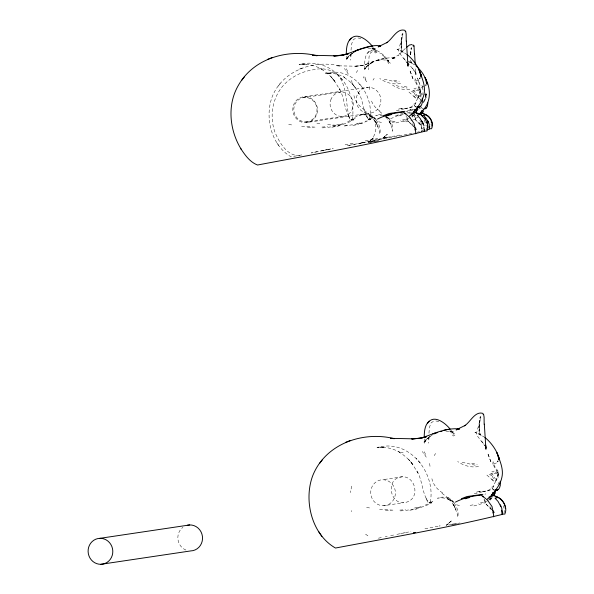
<?xml version="1.0" encoding="UTF-8"?>
<svg xmlns="http://www.w3.org/2000/svg" width="594" height="594" viewBox="0 0 594 594"><rect width="100%" height="100%" fill="white"/><g stroke="black" fill="none" stroke-linecap="round" stroke-linejoin="round"><path stroke-width="0.45" stroke-dasharray="2.97 2.23" d="M410.395 54.648L410.625 50.846L410.291 54.329M426.106 130.338L426.373 127.859M431.058 127.146L431.259 125.319L430.524 121.807M504.031 513.365L504.388 510.06L503.504 505.828M414.916 81.096L415.176 78.787L415.473 80.487L417.151 84.021L420.025 87.994L420.738 90.54L418.666 97.141L417.025 98.96L419.728 93.332L420.047 88.825L420.455 92.196L420.218 94.654L419.668 89.709L414.916 81.096L419.579 79.566L420.597 78.438M423.195 90.065L421.681 87.192L421.889 85.276L423.529 89.62M492.842 464.129L493.102 461.813L493.399 463.513L495.077 467.047L497.95 471.02L498.663 473.574L496.599 480.167L494.958 481.986L497.661 476.358L497.972 471.851L498.381 475.222L498.143 477.68L497.594 472.735L492.842 464.129L497.505 462.592L498.522 461.464M350.512 492.619L350.72 490.844M410.528 54.863L411.731 47.965L409.845 55.257M416.008 102.45L415.169 103.646L413.424 104.21C411.62 108.984 405.145 108.227 401.009 108.427L407.618 108.435L411.709 107.343L414.902 104.893L416.364 100.69L418.369 97.631M493.933 485.476L493.094 486.672L491.349 487.236C489.545 492.01 483.078 491.253 478.935 491.453L485.543 491.468L489.634 490.369L492.827 487.919L494.29 483.716L496.294 480.657M426.507 95.033L425.757 93.911L426.507 95.033L425.95 97.565L424.792 100.512L423.425 102.02L425.668 97.349L425.935 93.607L426.076 98.448L425.623 94.335M414.293 113.298L413.929 114.932L412.065 117.441L413.305 115.622L411.226 117.27M492.218 496.324L491.854 497.958L489.991 500.467L491.231 498.656L489.159 500.296M351.084 489.018L351.819 485.981M401.789 35.194L402.628 33.242M410.781 49.087L411.471 47.475M479.714 418.221L480.553 416.268M419.921 101.7L421.079 99.287M497.846 484.726L499.012 482.313M356.281 72.587L357.677 70.456M373.01 80.131L374.168 78.363M434.207 455.62L435.602 453.482M423.292 102.821L424.539 100.921M373.604 61.427L362.503 65.54L354.351 66.335L360.855 65.756L366.476 64.516L362.503 65.54L354.64 66.179L336.664 65.785L340.525 66.12C314.248 59.266 282.61 70.367 272.201 96.755C264.412 117.553 271.332 145.419 291.06 156.838L301.804 154.908C288.372 158.531 279.373 142.597 274.97 132.254C269.743 117.812 271.822 100.869 280.917 88.417C288.706 77.903 301.344 71.317 314.196 69.632C341.721 63.268 356.14 96.369 352.346 119.134L347.275 122.141M367.612 53.178C373.916 44.565 384.585 55.235 388.632 61.123L387.652 60.402L389.902 62.177M420.121 77.769L419.23 78.935L420.322 77.539M498.054 460.796L497.156 461.961L498.247 460.565M280.101 83.717L277.747 86.746M425.259 85.395L426.165 84.237M368.792 51.507C363.855 56.2 364.716 63.818 364.909 70.01L365.525 67.954L364.746 69.409L366.26 67.144L364.493 68.963L367.679 65.748L372.438 62.236L370.574 63.127L375.98 60.907L380.078 59.964L378.23 60.172L382.685 59.771L388.907 60.491L385.929 59.86L388.625 60.848M425.542 85.922L426.388 84.979M421.681 87.192L423.938 86.182M352.376 120.07L353.029 119.483L353.779 119.84C343.867 125.371 332.388 126.99 321.22 128.022M369.772 119.543L370.307 119.052L370.931 119.349L362.526 123.114L343.911 126.143M430.308 503.103L430.954 502.509L431.704 502.873C421.792 508.397 410.313 510.016 399.146 511.048M490.741 498.195L489.545 499.279L490.547 498.425M405.323 48.441L398.151 55.405L398.96 54.93L391.171 58.776L395.411 57.655L392.745 58.227L395.864 58.012C387.607 57.15 379.343 59.029 371.725 62.14M411.612 116.253L413.127 114.976L410.922 116.424M407.039 111.353L407.766 110.759M484.971 494.379L485.692 493.785M352.346 53.245L346.02 59.14L348.151 56.942L346.332 59.667L347.267 57.915L346.525 60.395L346.354 55.858M429.655 436.776L423.945 442.166L426.076 439.968L424.257 442.693L425.193 440.941L424.45 443.421L424.279 438.884M422.861 130.836L421.116 131.2L422.349 130.925C422.609 126.292 418.874 122.854 415.703 120.025L415.199 117.389L416.505 116.357M352.242 53.304L347.876 56.712L354.893 51.552M370.262 63.655L366.03 66.951L372.438 62.236M430.167 436.33L425.801 439.738L432.818 434.578M352.116 119L353.029 119.483L350.868 119.825M369.55 118.652L369.802 118.466C374.45 93.889 351.559 65.407 325.512 73.574L331.846 73.233L326.522 73.136C332.833 72.691 339.152 74.443 344.691 77.406L343.005 76.604L349.502 81.274L352.702 84.296L355.583 88.031L351.886 83.442L354.403 86.345L359.548 94.654L358.583 92.634C363.179 100.445 362.652 109.199 367.211 117.412L366.201 115.095L368.607 119.802L372.438 117.879L369.876 119.297L368.518 119.335M430.041 502.027L430.346 501.804C435.944 472.193 408.368 437.875 376.982 447.72L381.259 447.089L384.615 447.304L378.2 447.193C385.803 446.651 393.414 448.76 400.089 452.338L398.054 451.366C403.883 454.959 409.415 459.377 413.216 465.139L408.761 459.608L411.791 463.097L417.99 473.114L416.825 470.678C422.364 480.093 421.733 490.637 427.227 500.534L426.002 497.742L427.524 501.566L428.905 503.415L433.523 501.098L430.435 502.799L428.794 502.858M370.322 51.329L371.889 50.245M355.42 38.358L353.118 39.88L351.5 44.394L350.972 51.069M372.297 51.715L370.381 52.985L369.037 56.727L368.674 66.535M433.353 421.384L431.044 422.913L429.425 427.42L428.898 434.095M491.052 498.002L488.847 499.45L490.971 498.21M421.087 107.677L418.629 109.185L416.372 109.712M415.755 95.693L412.875 90.86L417.01 89.137L419.832 89.189L420.738 90.54M418.8 95.656L421.131 97.022L419.98 95.292L422.705 94.082M493.681 478.719L490.8 473.886L494.943 472.163L497.757 472.215L498.663 473.574M352.65 119.81L355.591 118.072L350.98 120.382L349.591 118.54L348.077 114.716L350.564 119.995L351.826 120.129C358.85 111.746 374.242 112.325 375.46 124.829C376.462 128.772 375.668 133.019 373.604 136.494C372.037 141.03 363.083 143.874 375.141 140.689M369.995 119.327L369.802 118.466L368.614 119.765L365.533 121.258M430.576 502.836L430.954 502.509L430.346 501.804L428.913 503.363L425.207 505.167M390.622 118.726L397.69 115.674L403.72 114.36M299.539 69.097L303.267 67.634M395.515 115.919L400.222 114.085L404.002 113.402M393.584 535.046L389.233 535.959M410.432 117.553L404.663 119.453L400.2 120.226M417.953 117.449L413.164 119.023M488.365 500.579L482.588 502.479L478.125 503.252M317.352 151.678L311.308 152.933L327.16 149.651L320.418 151.047M416.208 90.615L420.003 90.154M352.509 119.773L353.46 119.483M369.876 119.297L370.671 119.052M494.134 473.648L497.928 473.18M430.435 502.799L431.385 502.509M398.403 109.162L402.598 107.952M407.974 110.484L411.456 109.482M476.336 492.188L480.531 490.978M375.757 60.61L385.877 58.115M395.953 122.921L407.892 119.565M405.932 121.904L412.54 120.047M413.372 119.817L415.852 119.119M473.878 505.947L485.825 502.598M413.921 88.729L416.283 88.068M420.849 93.525L422.809 92.976M491.847 471.755L494.208 471.094M412.37 110.232L406.266 111.798M398.589 115.956L402.175 114.969L400.839 114.753M440.006 525.883L439.397 526.002M417.055 132.254L419.401 131.697M376.396 139.783L361.583 142.968L374.673 140.132M396.346 110.744L406.801 108.257M421.116 131.2L422.349 130.925M474.272 493.77L484.726 491.283M377.287 139.59L387.065 137.452L375.557 139.946M368.837 142.612L371.465 142.04M378.4 538.201L381.341 537.555M370.515 142.241L373.218 141.654M439.642 525.965L440.072 525.876M385.291 536.776L387.229 536.375M403.489 533.011L405.093 532.677M396.874 534.37L401.789 533.36M327.249 149.636L333.182 148.455M361.998 142.887L347.03 145.723L359.667 143.295M345.099 144.839L353.682 143.154M322.661 150.557L332.996 148.493M400.586 533.583L410.922 531.548M378.712 139.976L411.753 133.442M336.479 125.007L343.228 123.693M356.571 123.634L362.177 122.55M414.404 508.033L421.153 506.727M365.332 140.837L377.769 138.447M424.955 528.757L439.857 525.898M391.632 136.561L399.346 135.076M457.491 523.44L460.031 522.95M331.86 127.25L339.018 125.906M352.739 125.497L358.679 124.384M362.021 142.85L359.771 143.28L361.917 142.887M409.786 510.276L416.943 508.932M361.813 142.916L365.035 142.367L362.281 142.812M392.166 122.357L396.911 121.547M402.791 121.436L406.734 120.768M470.092 505.383L474.836 504.573M387.912 137.229L384.118 137.867L385.454 137.637M371.272 141.877L374.242 141.387M402.353 476.789C383.962 477.836 390.251 508.33 407.454 501.863C420.144 497.386 415.473 476.262 402.353 476.789L382.558 479.737M448.507 525.022L452.168 524.413M304.633 96.711L368.035 87.259M302.888 97.706L340.592 92.077M306.497 121.829A12.222 11.59 81.5 0 0 314.872 102.747A12.222 11.59 81.5 0 0 294.862 104.395A12.222 11.59 81.5 0 0 306.497 121.829L344.201 116.201M305.65 122.683A13.001 12.333 81.5 0 0 315.57 102.918A13.001 12.333 81.5 0 0 294.201 103.497A13.001 12.333 81.5 0 0 305.65 122.683L369.052 113.231A13.001 12.333 81.5 0 0 378.972 93.458A13.001 12.333 81.5 0 0 357.603 94.038A13.001 12.333 81.5 0 0 369.052 113.231M383.576 505.709A13.001 12.333 81.5 0 0 393.495 485.944A13.001 12.333 81.5 0 0 372.126 486.523A13.001 12.333 81.5 0 0 383.576 505.709L403.556 502.732M411.761 112.912L406.489 113.417M387.637 137.244L391.342 136.702M407.224 112.934L412.63 112.34M321.941 127.079L327.591 126.656M344.505 125.356L349.198 125.007M399.866 510.105L405.516 509.682M409.578 107.633L411.248 107.588M412.919 109.808L410.135 109.875L415.614 109.883M487.503 490.659L489.174 490.622M359.125 123.158L362.526 123.114M339.56 124.428L343.651 124.376M417.485 507.454L421.584 507.402M327.673 124.688L339.805 125.468M301.663 126.27L316.283 127.213M379.588 509.303L394.208 510.239M332.477 125.668L337.333 125.831M307.447 127.45L313.305 127.651M385.372 510.476L391.231 510.677M367.938 48.062L375.438 48.931L371.844 48.166L375.089 49.361L376.633 50.958M445.871 431.088L453.363 431.957L449.769 431.192L453.022 432.387L454.559 433.984M401.113 452.45L403.133 452.598M424.413 94.587L425.898 94.706M416.684 106.905L415.028 106.393L413.424 104.21M494.616 489.931L492.961 489.419L491.349 487.236M381.489 114.731L378.192 114.761L375.735 115.496L378.133 115.132L383.494 115.889M418.488 87.853L419.654 88.001M496.421 470.879L497.579 471.027M393.77 80.264L399.25 81.259M404.128 86.501L408.672 87.325M471.695 463.29L477.182 464.285M400.608 83.494C393.436 84.883 385.736 82.737 379.759 78.497M409.801 89.182C403.846 90.333 397.453 88.551 392.493 85.031M478.534 466.52C471.361 467.909 463.662 465.763 457.684 461.523M316.899 123.151L320.953 123.827M288.677 124.421L293.57 125.237M366.602 507.447L371.495 508.264M412.875 90.86L414.634 91.238L417.456 96.035M419.98 95.292L421.443 95.612M490.8 473.886L492.567 474.264L495.389 479.061M384.199 79.254L397.334 82.187M396.183 85.662L407.083 88.098M462.132 462.288L475.259 465.213M357.959 37.919L360.9 38.617M374.406 51.351L376.841 51.938M391.528 120.953L394.787 121.733M378.593 121.777L382.521 122.713M435.892 420.946L438.832 421.643M456.526 504.803L460.447 505.746M407.506 60.982L415.161 65.102M409.288 61.85L412.585 63.669L410.796 61.999L410.357 59.742M375.089 49.361L373.923 48.819L375.104 49.688L373.374 47.527M453.022 432.387L451.848 431.853L453.036 432.714L450.72 429.833M411.449 91.298L414.263 92.946M489.374 474.324L492.188 475.972M407.068 54.485L400.341 50.475L397.007 49.198L403.965 52.755L401.811 50.742L400.928 42.53M485.001 437.511L478.267 433.501L474.94 432.224L481.897 435.781L479.737 433.769L478.861 425.556M384.719 116.379L386.479 117.612L385.64 116.736M365.577 534.154L367.901 535.84M385.521 115.956C390.986 118.941 393.161 125.289 392.597 131.222L391.906 127.599L388.825 120.263L391.119 125.074L389.493 121.666L386.182 117.322M375.334 120.946L379.046 129.782L379.885 134.147C382.113 122.958 370.99 110.246 359.57 115.199C363.87 114.256 368.466 114.984 372.267 117.226L369.683 115.763L372.512 117.746L371.502 116.691L374.101 119.535L378.103 126.737L375.334 120.946L376.136 122.631M453.267 503.972L456.979 512.808L457.811 517.174C460.038 505.984 448.916 493.272 437.496 498.225C441.802 497.282 446.391 498.01 450.193 500.252L447.616 498.789L450.438 500.772L449.428 499.717L452.034 502.561L456.029 509.763L453.267 503.972L454.068 505.657M379.462 111.39L383.227 114.412M364.055 110.246L371.859 116.29L373.529 118.213M441.981 493.28L449.784 499.316L451.455 501.239M384.704 56.861L379.87 53.052M422.757 108.932L421.168 107.299M415.028 106.393L416.216 107.284M492.961 489.419L494.149 490.31M380.012 111.13C375.705 108.375 372.186 104.433 371.079 99.302M364.716 109.942C359.526 106.616 355.286 101.864 353.957 95.693M442.649 492.968C437.451 489.642 433.219 484.89 431.89 478.719M387.273 117.174L390.265 119.468M376.351 119.431L369.201 113.432M454.276 502.457L447.126 496.458M420.686 99.599L415.971 95.612M413.728 96.042L416.29 98.537L408.048 91.238M414.1 114.471L415.8 115.808M491.654 479.068L494.223 481.563L485.974 474.264M389.256 119.134L387.867 117.709M375.853 119.58L374.19 117.864M453.719 502.554L452.116 500.891M338.12 75.163C328.415 64.642 312.696 60.662 299.057 64.694L303.326 64.055L306.682 64.278L300.267 64.167C307.878 63.625 315.488 65.734 322.163 69.312L320.129 68.34C325.95 71.933 331.489 76.351 335.291 82.113L330.828 76.581L333.865 80.071L340.058 90.088L338.899 87.652C344.438 97.067 343.8 107.611 349.302 117.508C345.389 103.453 347.75 87.444 338.127 75.171L342.463 80.145M401.811 50.742L402.932 51.893L401.366 47.513L401.603 37.303L400.891 45.144L401.173 48.352L401.841 39.167L402.932 33.836L398.581 50.252L398.938 52.279L406.883 62.734M410.796 61.999L411.731 62.949L410.432 59.318M479.737 433.769L480.858 434.919L479.299 430.539L479.529 420.329L478.823 428.177L479.098 431.378L479.766 422.193L480.858 416.862L476.507 433.278L476.871 435.305L484.808 445.76M414.605 116.736L415.199 117.389M406.4 116.691L407.113 117.486L407.722 120.649L413.654 126.76L407.009 119.854L406.051 115.837M484.325 499.717L485.046 500.512L485.647 503.675L491.438 509.555M384.095 57.054L387.05 60.402L388.758 63.833L390.607 63.343L389.152 62.363L387.095 59.289M372.015 47.475L375.26 52.955L377.487 52.361L375.727 51.181L373.247 47.483M449.94 430.502L453.185 435.981L455.412 435.387L453.66 434.207L451.18 430.509M491.58 509.786L484.934 502.88L483.976 498.871M361.546 86.397L357.937 82.269M420.396 463.171L416.052 458.189M385.937 116.402L387.325 117.998M419.201 122.49L422.327 126.633M411.932 123.619L413.483 125.638M489.864 506.645L491.416 508.664M412.355 68.043L415.473 72.513L409.125 64.3M403.69 58.026L407.016 62.63M481.615 441.052L484.942 445.656M276.982 143.006L279.744 147.149M365.087 79.351L366.973 82.314M346.74 71.651L349.012 75.215M424.665 454.677L426.938 458.241M368.688 118.956L369.06 119.535M351.076 119.364L351.522 120.062M429.009 502.39L429.447 503.088M419.802 120.315L420.99 122.394M363.268 76.715L364.07 78.23M344.542 68.473L345.515 70.3M422.475 451.499L423.44 453.326M415.117 71.859L416 73.611L415.681 71.518L415.934 74.814L415.488 67.167M419.832 89.189L420.181 89.894M497.757 472.215L498.106 472.921M424.368 120.025L426.284 126.188M364.827 76.916L365.904 79.47M346.421 68.711L347.728 71.792M424.354 451.737L425.653 454.818M421.228 123.144L422.007 129.232L420.507 124.903L415.109 119.357L414.033 114.828M351.5 510.595L351.774 511.679M496.421 479.12L496.599 480.167M424.651 99.644L424.792 100.512M418.495 96.094L418.666 97.141M429.633 463.409L430.227 468.102M369.208 86.598L369.706 90.496M351.7 80.383L352.301 85.076M425.913 92.916L426.046 94.491M428.259 436.984L428.668 443.169M367.924 62.467L368.414 69.795M350.334 53.957L350.742 60.143M428.957 437.526L428.987 439.241M351.024 54.5L351.054 56.215M185.944 550.059A13.001 12.333 81.5 0 1 177.962 539.538A13.001 12.333 81.5 0 1 182.915 527.316M373.522 137.838L368.273 142.352L373.522 137.838M387.318 134.289L382.967 138.031L387.318 134.289M451.447 520.871L446.205 525.378L451.447 520.871M368.844 141.944L370.478 140.652L368.844 141.944M383.434 137.697L384.786 136.627L383.434 137.697M446.77 524.97L448.403 523.678L446.77 524.97M420.047 85.254L417.382 78.037L420.047 85.254M412.949 78.757L409.741 70.07L412.949 78.757M490.874 461.79L487.674 453.096L490.874 461.79M331.125 98.99A12.222 11.59 81.5 0 0 342.76 116.417A12.222 11.59 81.5 0 0 351.143 97.342A12.222 11.59 81.5 0 0 331.125 98.99"/><path stroke-width="0.89" d="M406.229 41.305L406.155 34.081L405.695 31.393L404.737 30.287C396.859 28.044 392.278 39.39 386.568 42.798L387.548 42.226L378.17 46.867L380.717 46.184M414.471 54.165L414.018 45.938L413.231 45.018L412.875 45.835M484.162 424.331L484.088 417.107L483.62 414.419L482.67 413.313C474.792 411.078 470.203 422.416 464.501 425.824L465.473 425.252L456.095 429.893L459.496 428.987M426.425 83.049C425.69 76.188 420.79 70.151 415.785 65.644M427.918 102.844L427.286 106.734L425.17 108.843L426.522 107.997M427.546 127.309L427.428 124.049L424.732 117.894M432.157 125.542C432.506 120.389 429.002 114.642 423.544 114.122M424.138 130.814L424.406 129.306M429.328 128.46L429.21 124.324L427.955 120.983M502.064 513.84L501.915 508.858L500.408 504.833M407.068 54.485C413.624 59.897 418.807 67.36 421.302 75.497L420.864 76.849M426.878 83.086L426.269 80.079L425.074 77.695C431.177 88.447 431.355 102.539 421.837 111.39M499.109 459.177L499.227 458.523C496.733 450.386 491.55 442.924 485.001 437.511M421.955 113.543L423.567 110.944M420.975 113.075L422.03 110.655L419.557 114.093M492.003 495.314L493.265 492.389L491.461 495.507L488.817 497.297M410.892 114.271L413.535 112.481L415.34 109.363L414.122 111.828M426.782 131.281L427.962 127.361L427.093 122.416M431.526 128.846C434.89 121.963 428.259 114.197 421.465 113.046L421.005 113.892L419.936 114.189M504.707 514.307C508.761 506.021 500.779 496.666 492.589 495.27L492.032 496.294L486.226 499.576M414.263 111.301L415.34 109.363M492.188 494.327L492.909 493.035M417.701 107.017L419.126 107.18L420.76 106.163L421.681 104.648L422.386 102.25L422.289 98.218M380.516 45.768C363.877 43.889 350.148 56.244 333.798 55.962L341.639 55.272L348.411 53.772L343.622 55.012L334.147 55.777L312.489 55.309L317.144 55.71C288.328 48.738 254.388 57.848 238.84 84.571C226.811 104.321 229.358 130.264 241.305 149.421M420.886 438.127L412.073 438.803L390.421 438.335L394.297 438.669C362.615 430.769 325.356 443.918 312.748 475.646C303.408 500.482 311.709 534.503 335.476 548.039C391.646 537.436 448.366 527.724 503.764 514.033M413.535 112.481C417.693 106.957 422.505 101.515 423.923 94.513C425.98 85.885 421.762 77.606 419.008 69.654L421.205 76.76M491.461 495.507C495.626 489.983 500.43 484.541 501.848 477.539C503.905 468.911 499.695 460.632 496.933 452.68L499.138 459.786M349.777 40.11C356.11 30.628 368.013 40.466 372.794 46.807M427.702 423.143C433.731 413.855 445.351 423.062 450.141 429.113M244.349 76.916L241.506 80.554M322.275 459.942L319.438 463.58M351.203 38.105C346.77 42.063 346.361 48.478 346.287 54.039M429.128 421.131C424.695 425.096 424.294 431.504 424.213 437.065M418.807 113.603L414.664 112.244L414.107 113.268L408.301 116.55M415.258 112.845L417.188 109.719L417.025 107.818L416.676 109.222L418.592 106.868M493.183 495.879L495.114 492.745L494.951 490.844L494.609 492.248L496.517 489.894M421.77 113.647L422.831 112.541M406.519 47.423L409.466 45.003L412.08 44.535M420.76 106.163L419.126 107.18L417.5 106.994M495.307 490.199L497.059 490.206L498.685 489.196L499.606 487.674L500.319 485.276L500.215 481.244M495.626 490.043L497.059 490.206L497.995 489.619M425.839 131.007C370.463 144.765 313.714 154.388 257.551 165.013C249.881 162.14 244.928 154.923 240.585 148.344M430.739 128.616L427.041 129.938M355.598 51.032L353.348 52.109L355.309 51.203M377.502 119.09C385.461 114.976 394.164 112.971 402.97 112.088L405.799 113.573M455.427 502.116C463.387 498.002 472.096 495.997 480.895 495.114L483.724 496.599M434.927 433.078L421.547 438.038L426.344 436.798L419.564 438.305L411.724 438.996L420.634 438.149M267.768 59.296L272.26 57.536M345.693 442.322L350.185 440.562M383.397 115.711L389.07 113.499L404.915 111.33M461.323 498.737L466.995 496.525L482.848 494.356M357.001 50.052L371.785 46.065M432.662 433.939C440.837 430.717 449.576 428.289 458.442 428.794M355.962 50.906L359.86 49.428M433.887 433.932L437.785 432.454M405.197 31.564L405.695 31.393M413.61 46.08L414.018 45.938M424.25 108.784L423.425 109.37M483.122 414.597L483.62 414.419M387.102 115.756L391.424 114.568L389.812 114.308M465.028 498.782L469.349 497.594L467.738 497.334M457.989 429.224L459.593 428.883M443.881 430.301L449.717 429.098M99.941 538.327L189.686 524.947M100.958 564.3A13.001 12.333 81.5 0 0 110.885 544.527A13.001 12.333 81.5 0 0 89.508 545.114A13.001 12.333 81.5 0 0 100.958 564.3L190.704 550.92A13.001 12.333 81.5 0 0 202.42 536.323A13.001 12.333 81.5 0 0 187.281 525.259M419.097 114.835L417.099 115.132L420.144 118.429L422.921 123.589M425.148 115.199L423.485 115.436L426.017 118.176L428.319 122.461M373.908 141.402L378.371 140.748M497.022 497.861L495.025 498.158L498.076 501.462L500.853 506.615M451.834 524.428L456.303 523.774M440.496 431.571L441.981 431.4M495.426 490.02L497.059 490.206M416.305 113.343L419.743 114.145M495.092 496.569C501.069 497.126 505.197 503.007 505.449 508.687M404.314 113.224L407.833 115.578M482.246 496.25L485.766 498.604M421.183 114.798L422.935 115.964M420.537 114.338L425.252 119.268M409.37 116.847L414.092 123.507L415.384 129.789M487.303 499.873L492.018 506.534L493.31 512.815M414.909 127.539L416.268 129.388M492.834 510.565L494.193 512.414M318.518 531.37L321.844 536.36M426.566 82.833L426.447 81.564L426.975 82.544M420.671 74.317L421.302 75.497M498.596 457.343L499.227 458.523M414.946 129.626L415.6 131.059L415.726 133.791M492.879 512.652L493.525 514.085L493.651 516.817M422.483 121.807L423.99 125.831M427.361 120.3L428.281 122.78M421.77 120.983L422.95 124.176M423.797 127.183L424.398 131.259M501.722 510.209L502.16 512.006M426.447 81.564L427.049 84.266M486.011 447.757L485.617 445.233L485.929 449.213L484.318 424.116M407.818 63.053L408.085 64.731M498.663 458.108L498.804 459.645M415.258 64.531L414.597 53.987M407.751 63.001L408.004 66.186L406.393 41.09M502.212 512.763L502.331 514.285M429.41 126.93L429.551 128.824M416.958 110.068L416.038 112.281L416.958 110.068M494.884 493.094L493.963 495.314L494.884 493.094M415.347 532.439L413.58 532.818L415.295 532.454"/></g></svg>
